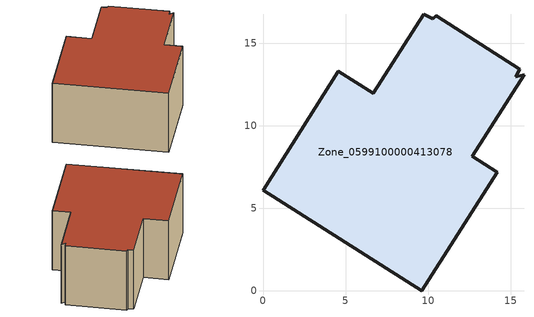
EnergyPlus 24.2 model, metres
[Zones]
Zone_0599100000413078
 floor ground (C_G): 15.54,13.43 15.31,12.97 15.79,13.07 12.67,8.14 14.19,7.17 9.62,0 0,6.11 4.56,13.29 6.67,11.95 9.74,16.76 10.26,16.46 10.48,16.65 z1.34
 wall outside (C_F): 9.62,0 14.19,7.17 12.67,8.14 15.79,13.07 15.31,12.97 15.54,13.43 10.48,16.65 10.26,16.46 9.74,16.76 6.67,11.95 4.56,13.29 0,6.11 9.62,0 z1.34:8.11
 roof outside (C_R): 14.19,7.17 12.67,8.14 15.79,13.07 15.31,12.97 15.54,13.43 10.48,16.65 10.26,16.46 9.74,16.76 6.67,11.95 4.56,13.29 0,6.11 9.62,0 z8.11
[BUILDING]
Pand.0599100000413078: North Axis=0; Terrain=City; Loads Convergence Tolerance Value=0.04; Temperature Convergence Tolerance Value=0.4; Solar Distribution=FullExterior; Maximum Number of Warmup Days=25; Minimum Number of Warmup Days=1
[Site:Location]
Rotterdam.The.Hague.AP_ZH_NLD Design_Conditions: Latitude=51.96; Longitude=4.45; Time Zone=1; Elevation=-4.5
[SITE:GROUNDTEMPERATURE:BUILDINGSURFACE]
18, 18, 18, 18, 18, 18, 18, 18, 18, 18, 18, 18
[MATERIAL] Thermal Absorptance=0.9; Solar Absorptance=0.7; Visible Absorptance=0.7
Name | Roughness | Thickness | Conductivity | Density | Specific Heat
G.D.1992-2005 | MediumSmooth | 0.15 | 0.06 | 540 | 1210
F.D.1992-2005 | Rough | 0.3 | 0.12 | 1920 | 840
R.D.1992-2005 | MediumRough | 0.2 | 0.08 | 1500 | 1000
[CONSTRUCTION]
C_G: G.D.1992-2005
C_F: F.D.1992-2005
C_R: R.D.1992-2005
[ZONE]
Zone_0599100000413078: Type=1; Multiplier=1; Ceiling Height=Autocalculate; Volume=Autocalculate; Floor Area=autocalculate; Part of Total Floor Area=Yes
[ZONEINFILTRATION:DESIGNFLOWRATE]
Infil_Zone_0599100000413078: Zone or ZoneList or Space or SpaceList=Zone_0599100000413078; Schedule=AlwaysOn; Design Flow Rate Calculation Method=Flow/Area; Flow Rate per Floor Area=0.0021; Constant Term Coefficient=1; Temperature Term Coefficient=0; Velocity Term Coefficient=0; Velocity Squared Term Coefficient=0
[HVACTEMPLATE:ZONE:IDEALLOADSAIRSYSTEM]
Zone_0599100000413078: Maximum Heating Supply Air Temperature=50; Minimum Cooling Supply Air Temperature=13; Maximum Heating Supply Air Humidity Ratio=0.0156; Minimum Cooling Supply Air Humidity Ratio=0.0077; Heating Limit=NoLimit; Cooling Limit=NoLimit; Dehumidification Control Type=ConstantSensibleHeatRatio; Cooling Sensible Heat Ratio=0.7; Dehumidification Setpoint=60; Humidification Control Type=None; Humidification Setpoint=30; Outdoor Air Method=None; Outdoor Air Flow Rate per Person=0.00944; Outdoor Air Flow Rate per Zone Floor Area=0; Outdoor Air Flow Rate per Zone=0; Demand Controlled Ventilation Type=None; Outdoor Air Economizer Type=NoEconomizer; Heat Recovery Type=None; Sensible Heat Recovery Effectiveness=0.7; Latent Heat Recovery Effectiveness=0.65
[ZONECONTROL:THERMOSTAT]
ThermostatControl_Zone_0599100000413078: Zone or ZoneList=Zone_0599100000413078; Control Type Schedule=DualSetpointControlType; Control 1=Thermostat_Zone_0599100000413078; Temperature Difference Between Cutout And Setpoint=0
[THERMOSTATSETPOINT:DUALSETPOINT]
Thermostat_Zone_0599100000413078: Heating Setpoint Temperature Schedule=HeatingSetpoint_Zone_0599100000413078; Cooling Setpoint Temperature Schedule=CoolingSetpoint_Zone_0599100000413078
[SCHEDULE:COMPACT]
HeatingSetpoint_Zone_0599100000413078: Through: 12/31, For: AllDays, Until: 24:00, 21
CoolingSetpoint_Zone_0599100000413078: Through: 12/31, For: AllDays, Until: 24:00, 24
DualSetpointControlType: Through: 12/31, For: AllDays, Until: 24:00, 4
AlwaysOn: Through: 12/31, For: AllDays, Until: 24:00, 1
